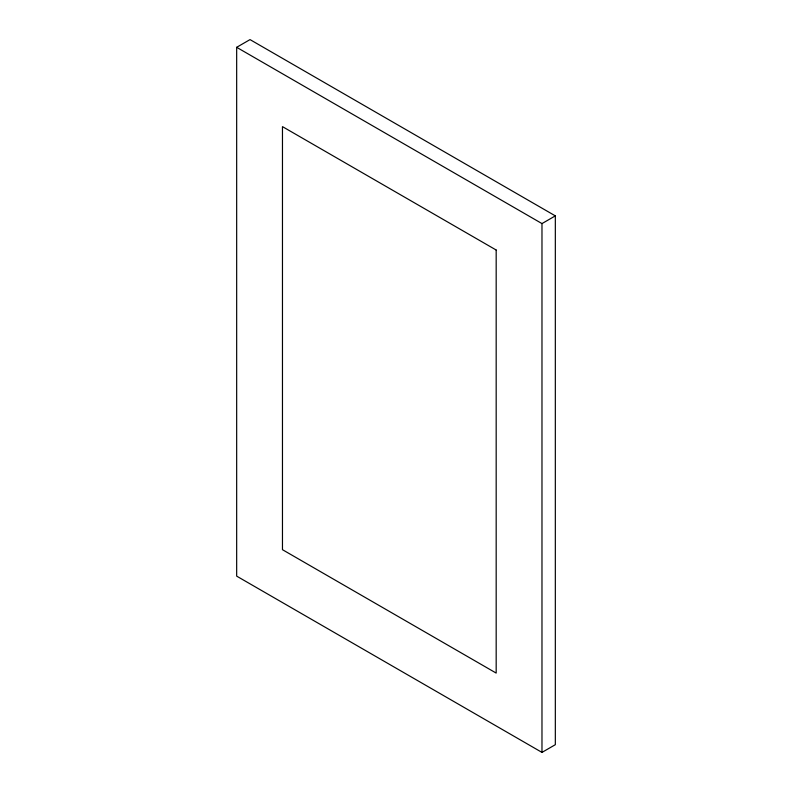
<?xml version="1.0" encoding="UTF-8"?>
<svg xmlns="http://www.w3.org/2000/svg" width="792" height="792" viewBox="0 0 792 792"><rect width="100%" height="100%" fill="white"/><g stroke="black" fill="none" stroke-linecap="round" stroke-linejoin="round"><path stroke-width="1.19" d="M236.669 47.312L250.025 39.6L555.331 215.87L555.331 744.688L541.976 752.4L236.669 576.13L236.669 47.312L541.976 223.582L555.331 215.87M541.976 223.582L541.976 752.4M496.178 250.025L282.467 126.631L282.467 549.688L496.178 673.081L496.178 250.025"/></g></svg>
